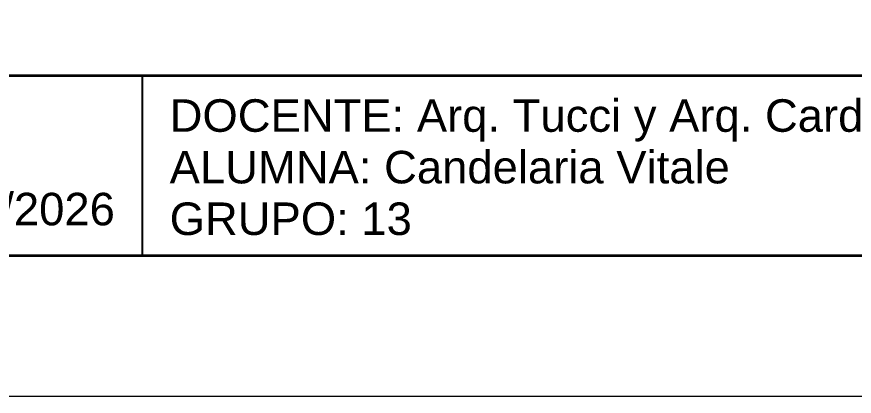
# Model space of a CAD drawing. Header units: millimetres. Extents: x 0 to 323, y 0 to 420.
# Drawn here: x 31.7 to 83.7, y 0 to 23.5 of the extents above; entities that cross this region are included whole.
import ezdxf

# ---------------------------------------------------------------- set-up
doc = ezdxf.new("R2010")
doc.units = ezdxf.units.MM
doc.layers.add('0-MARCO-A3', color=7, linetype='Continuous')
doc.layers.add('3-TEXTOS', color=7, linetype='Continuous')
doc.styles.add('ARIAL', font='arial.ttf')

msp = doc.modelspace()

# ---------------------------------------------------------------- linework, layer by layer
at = {"layer": '0-MARCO-A3', "lineweight": 13}
msp.add_lwpolyline([(0, 0), (297, 0), (297, 420), (0, 420)], close=True, dxfattribs=at)
at = {"layer": '0-MARCO-A3', "lineweight": 35}
msp.add_lwpolyline([(10.7, 19.9), (285.6, 19.9), (285.6, 8.7), (10.7, 8.7)], close=True, dxfattribs=at)
at = {"layer": '3-TEXTOS', "lineweight": 25}
msp.add_line((39.5, 19.9), (39.5, 8.7), dxfattribs=at)

# ---------------------------------------------------------------- texts
at = {"layer": '3-TEXTOS', "style": 'ARIAL'}
for s, p in [('DOCENTE: Arq. Tucci y Arq. Cardozo', (41.2, 16.4)), ('ALUMNA: Candelaria Vitale', (41.2, 13.2)), ('FECHA: 19/10/2026', (12.6, 10.6)), ('GRUPO: 13', (41.2, 10))]:
    msp.add_text(s, height=2.016, dxfattribs=at).set_placement(p)

doc.saveas('drawing.dxf')
